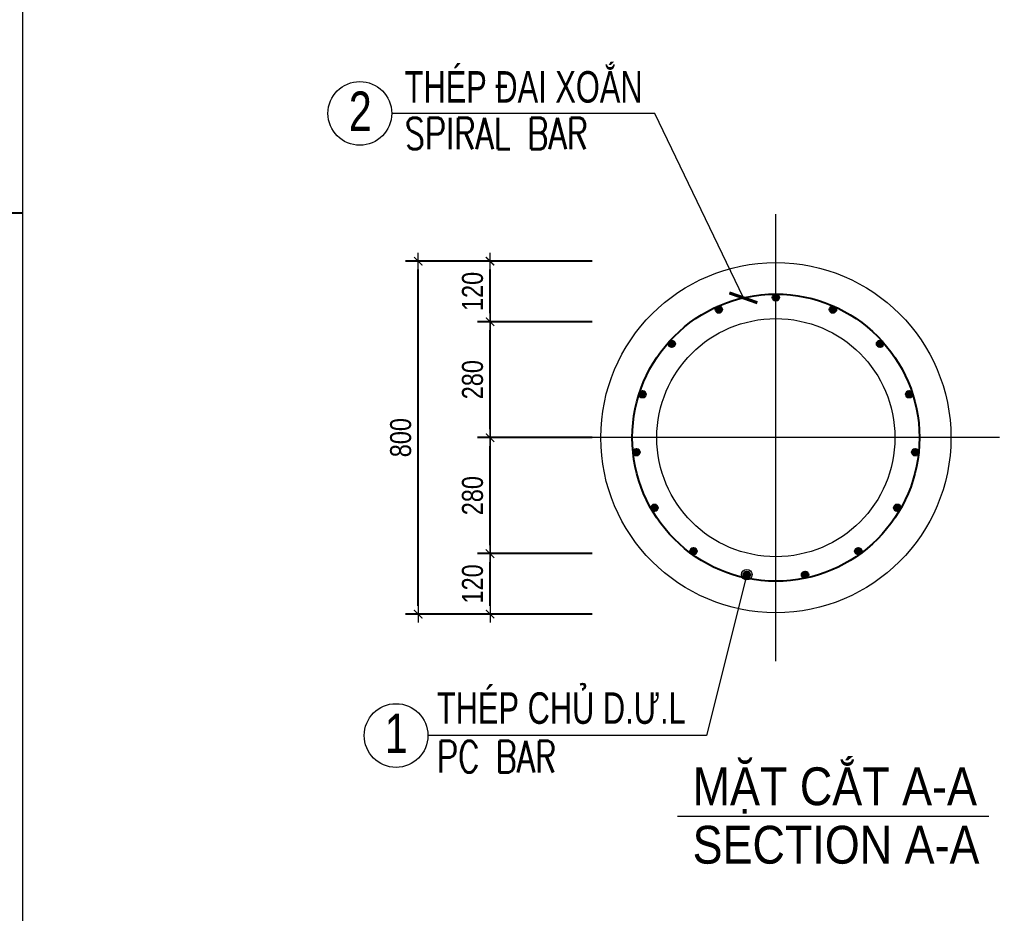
# Model space of a CAD drawing. Header units: millimetres. Extents: x -2123450 to -961021, y -260876 to 649159.
# Drawn here: x -1637077 to -1625417, y 149125 to 159761 of the extents above; entities that cross this region are included whole.
import ezdxf

# ---------------------------------------------------------------- set-up
doc = ezdxf.new("R2010")
doc.units = ezdxf.units.MM
doc.header["$LTSCALE"] = 1000
doc.header["$MEASUREMENT"] = 0
doc.header["$PDMODE"] = 66
doc.linetypes.add('CENTER2', pattern=[1.125, 0.75, -0.125, 0.125, -0.125])
doc.linetypes.add('CENTERX2', pattern=[4, 2.5, -0.5, 0.5, -0.5])
doc.layers.get('0').update_dxf_attribs({"linetype": 'CONTINUOUS'})
doc.layers.get('DEFPOINTS').update_dxf_attribs({"linetype": 'CONTINUOUS'})
for name, color, linetype, lineweight in [('1.NET BAO-F', 3, 'CONTINUOUS', 20), ('4.DIM-F', 1, 'CONTINUOUS', 15), ('NDC_S_AXIS', 5, 'CENTER2', 15), ('NDC_S_CONTINUOUS', 3, 'CONTINUOUS', 20), ('NDC_S_DIM', 1, 'CONTINUOUS', 9), ('NDC_S_ENG TEXT', 2, 'CONTINUOUS', 9), ('NDC_S_HATCH MATERIAL', 8, 'CONTINUOUS', 13), ('NDC_S_REBAR NO.', 7, 'CONTINUOUS', 20), ('NDC_S_REBAR SECTION', 6, 'CONTINUOUS', 25), ('NDC_S_STIRRUP', 2, 'CONTINUOUS', 25), ('NDC_S_VN TEXT', 7, 'CONTINUOUS', 9)]:
    doc.layers.add(name, color=color, linetype=linetype, lineweight=lineweight)
doc.styles.add('Arial', font='arial.ttf')
doc.styles.add('NDC_ARIAL', font='arial.ttf', dxfattribs={"width": 0.8})
doc.styles.add('NDC_ROMANS', font='romans.shx', dxfattribs={"width": 0.8, "bigfont": 'vns.shx'})
doc.styles.add('Vnsimli', font='vnsimli.shx', dxfattribs={"width": 0.65})
doc.dimstyles.new('D1-1(SC25)', dxfattribs={"dimscale": 25, "dimtxt": 2, "dimasz": 1.5, "dimexe": 1.5, "dimexo": 0, "dimgap": 0.5, "dimtad": 1, "dimdec": 0, "dimzin": 0, "dimdsep": 46, "dimtxsty": 'Vnsimli', "dimblk": 'ARCHTICK', "dimcen": 1, "dimdle": 1.5, "dimclrd": 256, "dimclre": 256, "dimclrt": 2, "dimadec": 0, "dimazin": 0, "dimtfac": 1, "dimtdec": 0, "dimtix": 1, "dimtmove": 2, "dimatfit": 2, "dimldrblk": 'ARCHTICK', "dimfxl": 1, "dimtolj": 1, "dimtzin": 0, "dimlwd": -1, "dimlwe": -1, "dimarcsym": 0})
doc.dimstyles.new('NDC_1-25(25)', dxfattribs={"dimscale": 100, "dimtxt": 2.5, "dimasz": 1, "dimexe": 1.5, "dimexo": 0, "dimgap": 0.8, "dimtad": 1, "dimdec": 0, "dimlfac": 0.25, "dimdsep": 46, "dimtxsty": 'NDC_ARIAL', "dimblk": 'DIMMARK', "dimcen": 49999.938995, "dimdle": 1.5, "dimclrd": 1, "dimclre": 1, "dimclrt": 3, "dimadec": 0, "dimazin": 0, "dimtfac": 1, "dimtdec": 0, "dimtix": 1, "dimtmove": 2, "dimatfit": 3, "dimfxl": 1, "dimarcsym": 0})

# ---------------------------------------------------------------- blocks, each defined once
blk = doc.blocks.new('MAT CAT 1-1')
at = {"layer": 'NDC_S_AXIS', "linetype": 'CENTERX2'}
for p, q in [((0, -0.3192), (0, 0.3192)), ((0.3192, 0), (-0.3192, 0))]:
    blk.add_line(p, q, dxfattribs=at)
at = {"layer": 'NDC_S_CONTINUOUS'}
for radius in [0.25, 0.17]:
    blk.add_circle((0, 0), radius, dxfattribs=at)
at = {"layer": 'NDC_S_STIRRUP', "ltscale": 0.01}
blk.add_circle((0, 0), 0.205, dxfattribs=at)
blk = doc.blocks.new('DIMMARK')
at = {"layer": 'NDC_S_DIM', "color": 1}
blk.add_line((-1.5, 0), (1, 0), dxfattribs=at)
at = {"layer": 'NDC_S_DIM', "color": 2, "const_width": 0.15}
blk.add_lwpolyline([(-0.5, -0.5), (0.5, 0.5)], dxfattribs=at)
blk = doc.blocks.new('*D918')
at = {"layer": 'DEFPOINTS', "color": 0, "transparency": 16777216}
for p in [(-1632333, 156886), (-1630263, 156886), (-1630263, 152686)]:
    blk.add_point(p, dxfattribs=at)
at = {"layer": 'NDC_S_DIM', "color": 1, "lineweight": -2, "transparency": 16777216}
for p, q in [((-1630263, 156886), (-1632483, 156886)), ((-1632333, 152786), (-1632333, 156786)), ((-1630263, 152686), (-1632483, 152686))]:
    blk.add_line(p, q, dxfattribs=at)
at = {"layer": 'NDC_S_DIM', "color": 1, "lineweight": -2, "transparency": 16777216, "xscale": 100, "yscale": 100, "zscale": 100}
for p, rotation in [((-1632333, 156886), 90), ((-1632333, 152686), 270)]:
    blk.add_blockref('DIMMARK', p, dxfattribs=dict(at, rotation=rotation))
at = {"layer": 'NDC_S_DIM', "color": 3, "lineweight": 100, "transparency": 16777216, "insert": (-1632541, 154786), "char_height": 250, "attachment_point": 5, "rotation": 90, "style": 'NDC_ARIAL'}
blk.add_mtext('800', dxfattribs=at)
blk = doc.blocks.new('*D919')
at = {"layer": 'DEFPOINTS', "color": 0, "transparency": 16777216}
for p in [(-1631478, 153406), (-1630263, 153406), (-1630263, 152686)]:
    blk.add_point(p, dxfattribs=at)
at = {"layer": 'NDC_S_DIM', "color": 1, "lineweight": -2, "transparency": 16777216}
for p, q in [((-1630263, 153406), (-1631628, 153406)), ((-1631478, 152786), (-1631478, 153306)), ((-1630263, 152686), (-1631628, 152686))]:
    blk.add_line(p, q, dxfattribs=at)
at = {"layer": 'NDC_S_DIM', "color": 1, "lineweight": -2, "transparency": 16777216, "xscale": 100, "yscale": 100, "zscale": 100}
for p, rotation in [((-1631478, 153406), 90), ((-1631478, 152686), 270)]:
    blk.add_blockref('DIMMARK', p, dxfattribs=dict(at, rotation=rotation))
at = {"layer": 'NDC_S_DIM', "color": 3, "lineweight": 100, "transparency": 16777216, "insert": (-1631686, 153046), "char_height": 250, "attachment_point": 5, "rotation": 90, "style": 'NDC_ARIAL'}
blk.add_mtext('120', dxfattribs=at)
blk = doc.blocks.new('*D920')
at = {"layer": 'DEFPOINTS', "color": 0, "transparency": 16777216}
for p in [(-1631478, 154786), (-1630263, 154786), (-1630263, 153406)]:
    blk.add_point(p, dxfattribs=at)
at = {"layer": 'NDC_S_DIM', "color": 1, "lineweight": -2, "transparency": 16777216}
for p, q in [((-1630263, 154786), (-1631628, 154786)), ((-1631478, 153506), (-1631478, 154686)), ((-1630263, 153406), (-1631628, 153406))]:
    blk.add_line(p, q, dxfattribs=at)
at = {"layer": 'NDC_S_DIM', "color": 1, "lineweight": -2, "transparency": 16777216, "xscale": 100, "yscale": 100, "zscale": 100}
for p, rotation in [((-1631478, 154786), 90), ((-1631478, 153406), 270)]:
    blk.add_blockref('DIMMARK', p, dxfattribs=dict(at, rotation=rotation))
at = {"layer": 'NDC_S_DIM', "color": 3, "lineweight": 100, "transparency": 16777216, "insert": (-1631686, 154096), "char_height": 250, "attachment_point": 5, "rotation": 90, "style": 'NDC_ARIAL'}
blk.add_mtext('280', dxfattribs=at)
blk = doc.blocks.new('*D921')
at = {"layer": 'DEFPOINTS', "color": 0, "transparency": 16777216}
for p in [(-1631478, 156166), (-1630263, 156166), (-1630263, 154786)]:
    blk.add_point(p, dxfattribs=at)
at = {"layer": 'NDC_S_DIM', "color": 1, "lineweight": -2, "transparency": 16777216}
for p, q in [((-1630263, 156166), (-1631628, 156166)), ((-1631478, 154886), (-1631478, 156066)), ((-1630263, 154786), (-1631628, 154786))]:
    blk.add_line(p, q, dxfattribs=at)
at = {"layer": 'NDC_S_DIM', "color": 1, "lineweight": -2, "transparency": 16777216, "xscale": 100, "yscale": 100, "zscale": 100}
for p, rotation in [((-1631478, 156166), 90), ((-1631478, 154786), 270)]:
    blk.add_blockref('DIMMARK', p, dxfattribs=dict(at, rotation=rotation))
at = {"layer": 'NDC_S_DIM', "color": 3, "lineweight": 100, "transparency": 16777216, "insert": (-1631686, 155476), "char_height": 250, "attachment_point": 5, "rotation": 90, "style": 'NDC_ARIAL'}
blk.add_mtext('280', dxfattribs=at)
blk = doc.blocks.new('*D922')
at = {"layer": 'DEFPOINTS', "color": 0, "transparency": 16777216}
for p in [(-1631478, 156886), (-1630263, 156886), (-1630263, 156166)]:
    blk.add_point(p, dxfattribs=at)
at = {"layer": 'NDC_S_DIM', "color": 1, "lineweight": -2, "transparency": 16777216}
for p, q in [((-1630263, 156886), (-1631628, 156886)), ((-1631478, 156266), (-1631478, 156786)), ((-1630263, 156166), (-1631628, 156166))]:
    blk.add_line(p, q, dxfattribs=at)
at = {"layer": 'NDC_S_DIM', "color": 1, "lineweight": -2, "transparency": 16777216, "xscale": 100, "yscale": 100, "zscale": 100}
for p, rotation in [((-1631478, 156886), 90), ((-1631478, 156166), 270)]:
    blk.add_blockref('DIMMARK', p, dxfattribs=dict(at, rotation=rotation))
at = {"layer": 'NDC_S_DIM', "color": 3, "lineweight": 100, "transparency": 16777216, "insert": (-1631686, 156526), "char_height": 250, "attachment_point": 5, "rotation": 90, "style": 'NDC_ARIAL'}
blk.add_mtext('120', dxfattribs=at)
blk = doc.blocks.new('_ArchTick')
at = {"color": 0, "linetype": 'ByBlock', "lineweight": 0, "const_width": 0.15}
blk.add_lwpolyline([(-0.5, -0.5), (0.5, 0.5)], dxfattribs=at)
blk = doc.blocks.new('*U907')
at = {"layer": 'NDC_S_HATCH MATERIAL'}
h = blk.add_hatch(color=256, dxfattribs=at)
h.dxf.hatch_style = 1
edge = h.paths.add_edge_path()
edge.add_arc((0, 0), 40, 0, 360)
at = {"layer": 'NDC_S_REBAR SECTION'}
blk.add_circle((0, 0), 40, dxfattribs=at)
blk = doc.blocks.new('*U908')
at = {"layer": 'NDC_S_REBAR SECTION', "color": 0, "linetype": 'ByBlock', "lineweight": -2, "transparency": 16777216}
blk.add_blockref('*U907', (-1628077, 260064), dxfattribs=at)
for p, rotation in [((-1628756, 259920), 24), ((-1627398, 259920), 336.0000000000001), ((-1629317, 259512), 48.00000000000002), ((-1626837, 259512), 312), ((-1629664, 258912), 72), ((-1626490, 258912), 288.0000000000001), ((-1629736, 258222), 96), ((-1626418, 258222), 264), ((-1629522, 257562), 120), ((-1626632, 257562), 240), ((-1629058, 257046), 144), ((-1627096, 257046), 216), ((-1628424, 256764), 168.0000000000001), ((-1627730, 256764), 192)]:
    blk.add_blockref('*U907', p, dxfattribs=dict(at, rotation=rotation))

msp = doc.modelspace()

# ---------------------------------------------------------------- linework, layer by layer
msp.add_line((-1655452.36, 157461.99), (-1637042.3, 157461.99))
at = {"layer": '4.DIM-F'}
msp.add_line((-1629247.57, 150281.37), (-1625541.96, 150281.37), dxfattribs=at)
for centre in [(-1633027.81, 158645.25), (-1632597.1, 151241.64)]:
    msp.add_circle(centre, 378.96, dxfattribs=at)
at = {"layer": 'NDC_S_CONTINUOUS'}
msp.add_line((-1637042.3, 175295.06), (-1637042.3, 94563.77), dxfattribs=at)

# ---------------------------------------------------------------- block references
at = {"layer": '1.NET BAO-F', "xscale": 8333.333335864481, "yscale": 8333.333335864481, "zscale": 8333.333335864481}
msp.add_blockref('MAT CAT 1-1', (-1628077.07, 154786.01), dxfattribs=at)
at = {"layer": 'NDC_S_REBAR SECTION', "color": 1}
msp.add_blockref('*U908', (0, -103609.99), dxfattribs=at)

# ---------------------------------------------------------------- texts
at = {"layer": 'NDC_S_ENG TEXT', "style": 'NDC_ROMANS', "width": 0.75}
for s, p in [('SPIRAL BAR', (-1632494.67, 158217.46)), ('PC BAR', (-1632111.4, 150802.55))]:
    msp.add_text(s, height=375, dxfattribs=at).set_placement(p)
at = {"layer": 'NDC_S_REBAR NO.', "style": 'Arial', "width": 0.75}
for s, p in [('2', (-1633159.41, 158436.39)), ('1', (-1632730.5, 151032.78))]:
    msp.add_text(s, height=468.75, dxfattribs=at).set_placement(p)
at = {"layer": 'NDC_S_VN TEXT', "style": 'Arial', "width": 0.7}
for s, p in [('THÉP ĐAI XOẮN', (-1632494.67, 158773.04)), ('THÉP CHỦ D.Ư.L', (-1632111.4, 151380.73))]:
    msp.add_text(s, height=375, dxfattribs=at).set_placement(p)
at = {"layer": 'NDC_S_VN TEXT', "lineweight": 70, "style": 'NDC_ARIAL', "width": 0.85}
for s, p in [('MẶT CẮT A-A', (-1629067.97, 150412.67)), ('SECTION A-A', (-1629067.97, 149716.87))]:
    msp.add_text(s, height=450, dxfattribs=at).set_placement(p)

# ---------------------------------------------------------------- dimensions: what is measured, and where the dimension line sits
at = {"layer": 'NDC_S_DIM', "lineweight": 100}
for base, p1, p2, text, picture, middle in [((-1632333.21, 156886.01), (-1630263.21, 152686.01), (-1630263.21, 156886.01), '800', '*D918', (-1632540.85, 154786.01)), ((-1631478.21, 156886.01), (-1630263.21, 156166.01), (-1630263.21, 156886.01), '120', '*D922', (-1631685.85, 156526.01)), ((-1631478.21, 156166.01), (-1630263.21, 154786.01), (-1630263.21, 156166.01), '280', '*D921', (-1631685.85, 155476.01)), ((-1631478.21, 154786.01), (-1630263.21, 153406.01), (-1630263.21, 154786.01), '280', '*D920', (-1631685.85, 154096.01)), ((-1631478.21, 153406.01), (-1630263.21, 152686.01), (-1630263.21, 153406.01), '120', '*D919', (-1631685.85, 153046.01))]:
    dim = msp.add_linear_dim(base=base, p1=p1, p2=p2, angle=90, text=text, dimstyle='NDC_1-25(25)', dxfattribs=at)
    dim.commit()
    dim.dimension.update_dxf_attribs({"geometry": picture, "text_midpoint": middle})

# ---------------------------------------------------------------- leaders
at = {"layer": '4.DIM-F'}
for points, override in [([(-1628463.88, 156449.97), (-1629518.84, 158645.25), (-1632648.85, 158645.25)], {"dimasz": 10}), ([(-1628423.58, 153155.76), (-1628904.11, 151241.64), (-1632218.14, 151241.64)], {"dimasz": 5, "dimldrblk": 'Origin'})]:
    msp.add_leader(points, dimstyle='D1-1(SC25)', override=override, dxfattribs=at)

doc.saveas('drawing.dxf')
